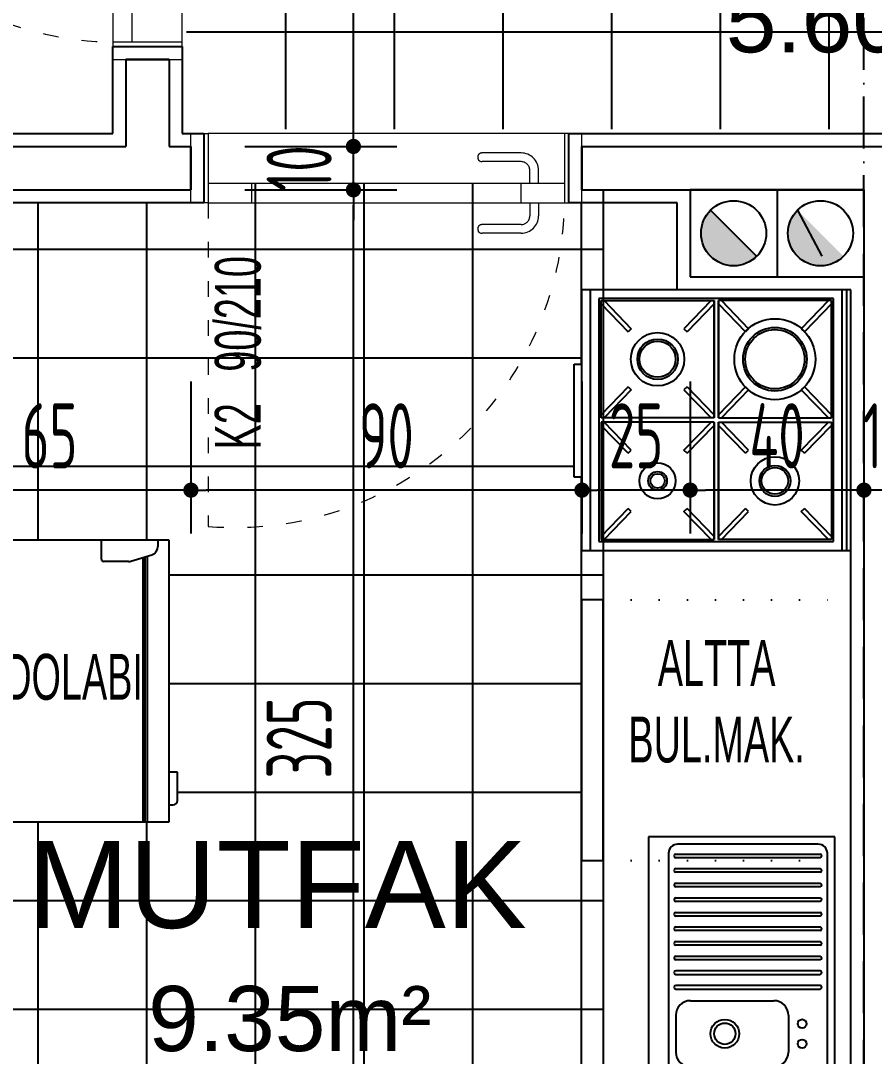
# Model space of a CAD drawing. Extents: x 41749 to 92598, y -24291 to 29432.
# Drawn here: x 63814 to 64010.4, y -22985.8 to -22747.4 of the extents above; entities that cross this region are included whole.
import ezdxf

# ---------------------------------------------------------------- set-up
doc = ezdxf.new("R2010")
doc.units = 0
doc.header["$MEASUREMENT"] = 0
doc.header["$PDMODE"] = 3
for name, pattern in [('ACAD_ISO03W100', [30, 12, -18]), ('ACAD_ISO10W100', [18, 12, -3, 0, -3]), ('DOT', [6.35, 0, -6.35])]:
    doc.linetypes.add(name, pattern=pattern)
doc.layers.get('0').update_dxf_attribs({"linetype": 'CONTINUOUS'})
doc.layers.get('Defpoints').update_dxf_attribs({"linetype": 'CONTINUOUS'})
for name, color, linetype in [('AKS', 10, 'CONTINUOUS'), ('DUVAR', 6, 'CONTINUOUS'), ('İÇ ÖLÇÜ', 95, 'CONTINUOUS'), ('MAHAL', 21, 'CONTINUOUS'), ('MERDIVEN', 3, 'CONTINUOUS'), ('P', 7, 'DOT'), ('SIVA', 7, 'CONTINUOUS'), ('tar', 12, 'CONTINUOUS'), ('TEFRIS', 12, 'CONTINUOUS'), ('tefriş', 12, 'CONTINUOUS'), ('YAZI', 7, 'CONTINUOUS')]:
    doc.layers.add(name, color=color, linetype=linetype)
for name, color, linetype, lineweight in [('KAPI-ACILIM1', 13, 'ACAD_ISO03W100', 20), ('KAPI-ACILIM11', 13, 'ACAD_ISO03W100', 20), ('KAPI-GOR', 153, 'CONTINUOUS', 15), ('KAPI-KASA', 34, 'CONTINUOUS', 20)]:
    doc.layers.add(name, color=color, linetype=linetype, lineweight=lineweight)
doc.styles.add('mahal', font='arial.ttf', dxfattribs={"height": 70})
doc.styles.add('OLCU', font='isocpeur.ttf', dxfattribs={"width": 0.59})
doc.dimstyles.new('OLCU3', dxfattribs={"dimscale": 0.5, "dimtxt": 30, "dimasz": 7, "dimexe": 20, "dimexo": 0, "dimgap": 10, "dimtad": 1, "dimdec": 4, "dimrnd": 0.5, "dimdsep": 46, "dimtxsty": 'OLCU', "dimblk1": 'DOT', "dimblk2": 'DOT', "dimsah": 1, "dimcen": 0.09, "dimclrt": 4, "dimadec": 0, "dimazin": 0, "dimtfac": 1, "dimtdec": 4, "dimtix": 1, "dimtmove": 2, "dimatfit": 3, "dimfxl": 0, "dimtolj": 1, "dimtzin": 0, "dimarcsym": 0})

# ---------------------------------------------------------------- blocks, each defined once
blk = doc.blocks.new('b2')
at = {"layer": 'tefriş', "linetype": 'Continuous'}
for p, q in [((135575.64, 93326.25), (135575.64, 93386.25)), ((135575.64, 93386.25), (135640.64, 93386.25)), ((135640.64, 93386.25), (135640.64, 93326.25)), ((135636.14, 93341.75), (135640.64, 93341.75)), ((135640.64, 93341.75), (135640.64, 93328.75)), ((135635.64, 93335.55), (135635.64, 93341.25)), ((135635.73, 93334.96), (135637.21, 93330.16)), ((135636.56, 93332.25), (135575.64, 93332.25)), ((135636.72, 93331.75), (135575.64, 93331.75)), ((135636.87, 93331.25), (135575.64, 93331.25)), ((135640.64, 93328.75), (135639.12, 93328.75)), ((135640.64, 93326.25), (135575.64, 93326.25)), ((135579.64, 93326.25), (135579.64, 93325.25)), ((135587.14, 93324.25), (135587.14, 93326.25)), ((135580.64, 93324.25), (135587.14, 93324.25))]:
    blk.add_line(p, q, dxfattribs=at)
for centre, radius, start, end in [((135636.14, 93341.25), 0.5, 90, 180), ((135637.64, 93335.55), 2, 180, 197.1027), ((135639.12, 93330.75), 2, 197.1027, 270), ((135580.64, 93325.25), 1, 180, 270), ((135586.14, 93325.25), 1, 270, 270)]:
    blk.add_arc(centre, radius, start, end, dxfattribs=at)
blk = doc.blocks.new('7')
at = {"layer": 'tefriş'}
for p, q in [((-1840.16, 486.38), (-1900.16, 486.38)), ((-1900.16, 486.38), (-1900.16, 426.38)), ((-1840.16, 484.38), (-1900.16, 484.38)), ((-1900.16, 484.38), (-1900.16, 424.38)), ((-1840.16, 426.38), (-1840.16, 486.38)), ((-1840.16, 424.38), (-1840.16, 484.38)), ((-1842.16, 482.38), (-1898.16, 482.38)), ((-1898.16, 482.38), (-1898.16, 428.38)), ((-1870.66, 481.88), (-1897.66, 481.88)), ((-1897.66, 481.88), (-1897.66, 455.88)), ((-1870.66, 455.88), (-1870.66, 481.88)), ((-1869.66, 455.88), (-1869.66, 481.88)), ((-1869.66, 481.88), (-1842.66, 481.88)), ((-1842.66, 481.88), (-1842.66, 455.88)), ((-1842.16, 428.38), (-1842.16, 482.38)), ((-1891.19, 474.95), (-1890.5, 475.67)), ((-1877.83, 475.67), (-1877.14, 474.95)), ((-1891.19, 462.81), (-1890.5, 462.09)), ((-1877.83, 462.09), (-1877.14, 462.81)), ((-1897.66, 455.88), (-1870.66, 455.88)), ((-1870.66, 455.88), (-1897.66, 455.88)), ((-1842.66, 455.88), (-1869.66, 455.88)), ((-1869.66, 455.88), (-1842.66, 455.88)), ((-1897.66, 454.88), (-1870.66, 454.88)), ((-1870.66, 454.88), (-1897.66, 454.88)), ((-1897.66, 428.88), (-1897.66, 454.88)), ((-1870.66, 454.88), (-1870.66, 428.88)), ((-1869.66, 454.88), (-1869.66, 428.88)), ((-1842.66, 454.88), (-1869.66, 454.88)), ((-1869.66, 454.88), (-1842.66, 454.88)), ((-1842.66, 428.88), (-1842.66, 454.88)), ((-1898.16, 428.38), (-1842.16, 428.38)), ((-1898.16, 428.38), (-1898.16, 428.38)), ((-1870.66, 428.88), (-1897.66, 428.88)), ((-1869.66, 428.88), (-1842.66, 428.88)), ((-1900.16, 426.38), (-1840.16, 426.38)), ((-1900.16, 424.38), (-1840.16, 424.38)), ((-1883.03, 424.38), (-1857.02, 424.38))]:
    blk.add_line(p, q, dxfattribs=at)
at = {"layer": 'tefriş', "color": 8}
for p, q in [((-1840.16, 485.41), (-1900.16, 485.41)), ((-1896.94, 481.88), (-1890.5, 475.67)), ((-1877.83, 475.67), (-1871.38, 481.88)), ((-1862.5, 475.67), (-1868.94, 481.88)), ((-1843.38, 481.88), (-1849.83, 475.67)), ((-1897.66, 481.19), (-1891.19, 474.95)), ((-1877.14, 474.95), (-1870.66, 481.19)), ((-1863.19, 474.95), (-1869.66, 481.19)), ((-1842.66, 481.19), (-1849.14, 474.95)), ((-1862.5, 475.67), (-1863.19, 474.95)), ((-1849.14, 474.95), (-1849.83, 475.67)), ((-1897.66, 456.57), (-1891.19, 462.81)), ((-1877.14, 462.81), (-1870.66, 456.57)), ((-1863.19, 462.81), (-1869.66, 456.57)), ((-1862.5, 462.09), (-1863.19, 462.81)), ((-1849.14, 462.81), (-1849.83, 462.09)), ((-1842.66, 456.57), (-1849.14, 462.81)), ((-1896.94, 455.88), (-1890.5, 462.09)), ((-1877.83, 462.09), (-1871.38, 455.88)), ((-1862.5, 462.09), (-1868.94, 455.88)), ((-1843.38, 455.88), (-1849.83, 462.09)), ((-1897.66, 454.19), (-1891.19, 447.95)), ((-1896.94, 454.88), (-1890.5, 448.67)), ((-1877.83, 448.67), (-1871.38, 454.88)), ((-1877.14, 447.95), (-1870.66, 454.19)), ((-1863.19, 447.95), (-1869.66, 454.19)), ((-1862.5, 448.67), (-1868.94, 454.88)), ((-1843.38, 454.88), (-1849.83, 448.67)), ((-1842.66, 454.19), (-1849.14, 447.95)), ((-1891.19, 447.95), (-1890.5, 448.67)), ((-1877.83, 448.67), (-1877.14, 447.95)), ((-1862.5, 448.67), (-1863.19, 447.95)), ((-1849.14, 447.95), (-1849.83, 448.67)), ((-1897.66, 429.57), (-1891.19, 435.81)), ((-1896.94, 428.88), (-1890.5, 435.09)), ((-1891.19, 435.81), (-1890.5, 435.09)), ((-1877.83, 435.09), (-1877.14, 435.81)), ((-1877.83, 435.09), (-1871.38, 428.88)), ((-1877.14, 435.81), (-1870.66, 429.57)), ((-1863.19, 435.81), (-1869.66, 429.57)), ((-1862.5, 435.09), (-1868.94, 428.88)), ((-1862.5, 435.09), (-1863.19, 435.81)), ((-1849.14, 435.81), (-1849.83, 435.09)), ((-1843.38, 428.88), (-1849.83, 435.09)), ((-1842.66, 429.57), (-1849.14, 435.81)), ((-1883.03, 422.71), (-1883.03, 424.38)), ((-1857.02, 422.71), (-1883.03, 422.71)), ((-1857.02, 424.38), (-1857.02, 422.71))]:
    blk.add_line(p, q, dxfattribs=at)
at = {"layer": 'tefriş'}
for centre, radius in [((-1884.16, 468.88), 9.33), ((-1856.16, 468.88), 5.57), ((-1884.16, 441.88), 6.15), ((-1856.16, 441.88), 4.15)]:
    blk.add_circle(centre, radius, dxfattribs=at)
at = {"layer": 'tefriş', "color": 8}
for centre, radius in [((-1884.16, 468.88), 7.33), ((-1884.16, 468.88), 6.83), ((-1856.16, 468.88), 3.57), ((-1856.16, 468.88), 3.07), ((-1884.16, 441.88), 4.65), ((-1884.16, 441.88), 4.15), ((-1856.16, 441.88), 2.15), ((-1856.16, 441.88), 1.65)]:
    blk.add_circle(centre, radius, dxfattribs=at)
blk = doc.blocks.new('64')
at = {"layer": 'tefriş'}
for p, q in [((-91.96, 1785.92), (-91.96, 1675.92)), ((-40.96, 1785.92), (-91.96, 1785.92)), ((-40.96, 1675.92), (-40.96, 1785.92)), ((-50.43, 1783.92), (-85.96, 1783.92)), ((-89.96, 1779.92), (-89.96, 1680.42)), ((-46.43, 1680.42), (-46.43, 1779.92)), ((-87.46, 1677.92), (-48.93, 1677.92)), ((-91.96, 1675.92), (-40.96, 1675.92))]:
    blk.add_line(p, q, dxfattribs=at)
at = {"layer": 'tefriş', "color": 8}
for p, q in [((-52.43, 1738.92), (-75.3, 1738.92)), ((-79.3, 1724.82), (-79.3, 1734.92)), ((-48.43, 1724.82), (-48.43, 1734.92)), ((-52.43, 1720.82), (-75.3, 1720.82)), ((-48.45, 1717.62), (-87.94, 1717.62)), ((-87.94, 1716.62), (-48.45, 1716.62)), ((-48.45, 1713.62), (-87.94, 1713.62)), ((-87.94, 1712.62), (-48.45, 1712.62)), ((-87.94, 1709.62), (-48.45, 1709.62)), ((-48.45, 1708.62), (-87.94, 1708.62)), ((-87.94, 1705.62), (-48.45, 1705.62)), ((-48.45, 1704.62), (-87.94, 1704.62)), ((-87.94, 1701.62), (-48.45, 1701.62)), ((-48.45, 1700.62), (-87.94, 1700.62)), ((-87.94, 1697.62), (-48.45, 1697.62)), ((-48.45, 1696.62), (-87.94, 1696.62)), ((-87.94, 1693.62), (-48.45, 1693.62)), ((-48.45, 1692.62), (-87.94, 1692.62)), ((-87.94, 1689.62), (-48.45, 1689.62)), ((-48.45, 1688.62), (-87.94, 1688.62)), ((-87.94, 1685.62), (-48.45, 1685.62)), ((-48.45, 1684.62), (-87.94, 1684.62)), ((-87.94, 1681.62), (-48.45, 1681.62)), ((-48.45, 1680.62), (-87.94, 1680.62))]:
    blk.add_line(p, q, dxfattribs=at)
blk.add_lwpolyline([(-88.19, 1747.42), (-88.19, 1777.42, -0.414214), (-83.19, 1782.42), (-53.19, 1782.42, -0.414214), (-48.19, 1777.42), (-48.19, 1747.42, -0.414214), (-53.19, 1742.42), (-83.19, 1742.42, -0.414214)], format="xyb", close=True, dxfattribs=at)
for centre, radius in [((-79.51, 1762.42), 3.92), ((-79.51, 1762.42), 2.92), ((-83.03, 1732.62), 1.2), ((-61.86, 1729.87), 3.92), ((-61.86, 1729.87), 2.92), ((-83.03, 1727.13), 1.2)]:
    blk.add_circle(centre, radius, dxfattribs=at)
at = {"layer": 'tefriş'}
for centre, radius, start, end in [((-85.96, 1779.92), 4, 90, 180), ((-50.43, 1779.92), 4, 0, 90), ((-87.46, 1680.42), 2.5, 180, 270), ((-48.93, 1680.42), 2.5, 270, 360)]:
    blk.add_arc(centre, radius, start, end, dxfattribs=at)
at = {"layer": 'tefriş', "color": 8}
for centre, radius, start, end in [((-75.3, 1734.92), 4, 90, 180), ((-52.43, 1734.92), 4, 0, 90), ((-75.3, 1724.82), 4, 180, 270), ((-52.43, 1724.82), 4, 270, 0), ((-87.94, 1717.12), 0.5, 90, 270), ((-48.45, 1717.12), 0.5, 270, 90), ((-87.94, 1713.12), 0.5, 90, 270), ((-48.45, 1713.12), 0.5, 270, 90), ((-87.94, 1709.12), 0.5, 90, 270), ((-48.45, 1709.12), 0.5, 270, 90), ((-87.94, 1705.12), 0.5, 90, 270), ((-48.45, 1705.12), 0.5, 270, 90), ((-87.94, 1701.12), 0.5, 90, 270), ((-48.45, 1701.12), 0.5, 270, 90), ((-87.94, 1697.12), 0.5, 90, 270), ((-48.45, 1697.12), 0.5, 270, 90), ((-87.94, 1693.12), 0.5, 90, 270), ((-48.45, 1693.12), 0.5, 270, 90), ((-87.94, 1689.12), 0.5, 90, 270), ((-48.45, 1689.12), 0.5, 270, 90), ((-87.94, 1685.12), 0.5, 90, 270), ((-48.45, 1685.12), 0.5, 270, 90), ((-87.94, 1681.12), 0.5, 90, 270), ((-48.45, 1681.12), 0.5, 270, 90)]:
    blk.add_arc(centre, radius, start, end, dxfattribs=at)
blk = doc.blocks.new('DOT')
at = {"color": 0, "linetype": 'ByBlock'}
blk.add_line((-0.5, 0), (-1, 0), dxfattribs=at)
at = {"color": 0, "linetype": 'ByBlock', "const_width": 0.5}
blk.add_lwpolyline([(-0.25, 0, 1), (0.25, 0, 1)], format="xyb", close=True, dxfattribs=at)
blk = doc.blocks.new('*D1456')
at = {"layer": 'Defpoints', "color": 0, "transparency": 16777216}
for p in [(64008.06, -22789), (64018.06, -22789), (64008.06, -22855.48)]:
    blk.add_point(p, dxfattribs=at)
at = {"layer": 'İÇ ÖLÇÜ', "color": 0, "lineweight": -2, "transparency": 16777216}
for p, q in [((64008.06, -22830.48), (64008.06, -22865.48)), ((64018.06, -22830.48), (64018.06, -22865.48)), ((64004.56, -22855.48), (64001.06, -22855.48)), ((64018.06, -22855.48), (64008.06, -22855.48)), ((64021.56, -22855.48), (64025.06, -22855.48))]:
    blk.add_line(p, q, dxfattribs=at)
at = {"layer": 'İÇ ÖLÇÜ', "color": 0, "lineweight": -2, "transparency": 16777216, "xscale": 3.5, "yscale": 3.5, "zscale": 3.5}
blk.add_blockref('DOT', (64008.06, -22855.48), dxfattribs=at)
at = {"layer": 'İÇ ÖLÇÜ', "color": 0, "lineweight": -2, "transparency": 16777216, "xscale": 3.5, "yscale": 3.5, "zscale": 3.5, "rotation": 180}
blk.add_blockref('DOT', (64018.06, -22855.48), dxfattribs=at)
at = {"layer": 'İÇ ÖLÇÜ', "color": 4, "transparency": 16777216, "insert": (64013.06, -22842.98), "char_height": 15, "attachment_point": 5, "style": 'OLCU'}
blk.add_mtext('\\A1;10', dxfattribs=at)
blk = doc.blocks.new('*D1457')
at = {"layer": 'Defpoints', "color": 0, "transparency": 16777216}
for p in [(63968.06, -22786.34), (64008.06, -22789), (63968.06, -22855.48)]:
    blk.add_point(p, dxfattribs=at)
at = {"layer": 'İÇ ÖLÇÜ', "color": 0, "lineweight": -2, "transparency": 16777216}
for p, q in [((63968.06, -22830.48), (63968.06, -22865.48)), ((64008.06, -22830.48), (64008.06, -22865.48)), ((64004.56, -22855.48), (63971.56, -22855.48))]:
    blk.add_line(p, q, dxfattribs=at)
at = {"layer": 'İÇ ÖLÇÜ', "color": 0, "lineweight": -2, "transparency": 16777216, "xscale": 3.5, "yscale": 3.5, "zscale": 3.5, "rotation": 180}
blk.add_blockref('DOT', (63968.06, -22855.48), dxfattribs=at)
at = {"layer": 'İÇ ÖLÇÜ', "color": 0, "lineweight": -2, "transparency": 16777216, "xscale": 3.5, "yscale": 3.5, "zscale": 3.5}
blk.add_blockref('DOT', (64008.06, -22855.48), dxfattribs=at)
at = {"layer": 'İÇ ÖLÇÜ', "color": 4, "transparency": 16777216, "insert": (63988.06, -22842.98), "char_height": 15, "attachment_point": 5, "style": 'OLCU'}
blk.add_mtext('\\A1;40', dxfattribs=at)
blk = doc.blocks.new('*D1458')
at = {"layer": 'Defpoints', "color": 0, "transparency": 16777216}
for p in [(63943.15, -22781.34), (63968.06, -22786.34), (63943.15, -22855.48)]:
    blk.add_point(p, dxfattribs=at)
at = {"layer": 'İÇ ÖLÇÜ', "color": 0, "lineweight": -2, "transparency": 16777216}
for p, q in [((63943.15, -22830.48), (63943.15, -22865.48)), ((63968.06, -22830.48), (63968.06, -22865.48)), ((63964.56, -22855.48), (63946.65, -22855.48))]:
    blk.add_line(p, q, dxfattribs=at)
at = {"layer": 'İÇ ÖLÇÜ', "color": 0, "lineweight": -2, "transparency": 16777216, "xscale": 3.5, "yscale": 3.5, "zscale": 3.5, "rotation": 180}
blk.add_blockref('DOT', (63943.15, -22855.48), dxfattribs=at)
at = {"layer": 'İÇ ÖLÇÜ', "color": 0, "lineweight": -2, "transparency": 16777216, "xscale": 3.5, "yscale": 3.5, "zscale": 3.5}
blk.add_blockref('DOT', (63968.06, -22855.48), dxfattribs=at)
at = {"layer": 'İÇ ÖLÇÜ', "color": 4, "transparency": 16777216, "insert": (63955.61, -22842.98), "char_height": 15, "attachment_point": 5, "style": 'OLCU'}
blk.add_mtext('\\A1;25', dxfattribs=at)
blk = doc.blocks.new('*D1747')
at = {"layer": 'Defpoints', "color": 0, "transparency": 16777216}
for p in [(63853.15, -22776.34), (63943.15, -22781.34), (63853.15, -22855.48)]:
    blk.add_point(p, dxfattribs=at)
at = {"layer": 'İÇ ÖLÇÜ', "color": 0, "lineweight": -2, "transparency": 16777216}
for p, q in [((63853.15, -22830.48), (63853.15, -22865.48)), ((63943.15, -22830.48), (63943.15, -22865.48)), ((63939.65, -22855.48), (63856.65, -22855.48))]:
    blk.add_line(p, q, dxfattribs=at)
at = {"layer": 'İÇ ÖLÇÜ', "color": 0, "lineweight": -2, "transparency": 16777216, "xscale": 3.5, "yscale": 3.5, "zscale": 3.5, "rotation": 180}
blk.add_blockref('DOT', (63853.15, -22855.48), dxfattribs=at)
at = {"layer": 'İÇ ÖLÇÜ', "color": 0, "lineweight": -2, "transparency": 16777216, "xscale": 3.5, "yscale": 3.5, "zscale": 3.5}
blk.add_blockref('DOT', (63943.15, -22855.48), dxfattribs=at)
at = {"layer": 'İÇ ÖLÇÜ', "color": 4, "transparency": 16777216, "insert": (63898.15, -22842.98), "char_height": 15, "attachment_point": 5, "style": 'OLCU'}
blk.add_mtext('\\A1;90', dxfattribs=at)
blk = doc.blocks.new('*D1459')
at = {"layer": 'Defpoints', "color": 0, "transparency": 16777216}
for p in [(63853.15, -22776.34), (63788.06, -22786.34), (63788.06, -22855.48)]:
    blk.add_point(p, dxfattribs=at)
at = {"layer": 'İÇ ÖLÇÜ', "color": 0, "lineweight": -2, "transparency": 16777216}
for p, q in [((63788.06, -22830.48), (63788.06, -22865.48)), ((63853.15, -22830.48), (63853.15, -22865.48)), ((63849.65, -22855.48), (63791.56, -22855.48))]:
    blk.add_line(p, q, dxfattribs=at)
at = {"layer": 'İÇ ÖLÇÜ', "color": 0, "lineweight": -2, "transparency": 16777216, "xscale": 3.5, "yscale": 3.5, "zscale": 3.5, "rotation": 180}
blk.add_blockref('DOT', (63788.06, -22855.48), dxfattribs=at)
at = {"layer": 'İÇ ÖLÇÜ', "color": 0, "lineweight": -2, "transparency": 16777216, "xscale": 3.5, "yscale": 3.5, "zscale": 3.5}
blk.add_blockref('DOT', (63853.15, -22855.48), dxfattribs=at)
at = {"layer": 'İÇ ÖLÇÜ', "color": 4, "transparency": 16777216, "insert": (63820.61, -22842.98), "char_height": 15, "attachment_point": 5, "style": 'OLCU'}
blk.add_mtext('\\A1;65', dxfattribs=at)
blk = doc.blocks.new('*D1519')
at = {"layer": 'Defpoints', "color": 0, "transparency": 16777216}
for p in [(63849.62, -22786.34), (63890.55, -22786.34), (63780.07, -23111.34)]:
    blk.add_point(p, dxfattribs=at)
at = {"layer": 'İÇ ÖLÇÜ', "color": 0, "lineweight": -2, "transparency": 16777216}
for p, q in [((63865.55, -22786.34), (63900.55, -22786.34)), ((63890.55, -23107.84), (63890.55, -22789.84)), ((63865.55, -23111.34), (63900.55, -23111.34))]:
    blk.add_line(p, q, dxfattribs=at)
at = {"layer": 'İÇ ÖLÇÜ', "color": 0, "lineweight": -2, "transparency": 16777216, "xscale": 3.5, "yscale": 3.5, "zscale": 3.5}
for p, rotation in [((63890.55, -22786.34), 90), ((63890.55, -23111.34), 270)]:
    blk.add_blockref('DOT', p, dxfattribs=dict(at, rotation=rotation))
at = {"layer": 'İÇ ÖLÇÜ', "color": 4, "transparency": 16777216, "insert": (63878.05, -22912.53), "char_height": 15, "attachment_point": 5, "rotation": 90, "style": 'OLCU'}
blk.add_mtext('\\A1;325', dxfattribs=at)
blk = doc.blocks.new('*D1755')
at = {"layer": 'Defpoints', "color": 0, "transparency": 16777216}
for p in [(63849.62, -22776.34), (63890.55, -22776.34), (63849.62, -22786.34)]:
    blk.add_point(p, dxfattribs=at)
at = {"layer": 'İÇ ÖLÇÜ', "color": 0, "lineweight": -2, "transparency": 16777216}
for p, q in [((63890.55, -22772.84), (63890.55, -22769.34)), ((63865.55, -22776.34), (63900.55, -22776.34)), ((63890.55, -22786.34), (63890.55, -22776.34)), ((63865.55, -22786.34), (63900.55, -22786.34)), ((63890.55, -22789.84), (63890.55, -22793.34))]:
    blk.add_line(p, q, dxfattribs=at)
at = {"layer": 'İÇ ÖLÇÜ', "color": 0, "lineweight": -2, "transparency": 16777216, "xscale": 3.5, "yscale": 3.5, "zscale": 3.5}
for p, rotation in [((63890.55, -22776.34), 270), ((63890.55, -22786.34), 90)]:
    blk.add_blockref('DOT', p, dxfattribs=dict(at, rotation=rotation))
at = {"layer": 'İÇ ÖLÇÜ', "color": 4, "transparency": 16777216, "insert": (63878.05, -22781.34), "char_height": 15, "attachment_point": 5, "rotation": 90, "style": 'OLCU'}
blk.add_mtext('\\A1;10', dxfattribs=at)
blk = doc.blocks.new('*D1520')
at = {"layer": 'Defpoints', "color": 0, "transparency": 16777216}
for p in [(63863.11, -22641.34), (63890.55, -22641.34), (63849.62, -22776.34)]:
    blk.add_point(p, dxfattribs=at)
at = {"layer": 'İÇ ÖLÇÜ', "color": 0, "lineweight": -2, "transparency": 16777216}
for p, q in [((63865.55, -22641.34), (63900.55, -22641.34)), ((63890.55, -22772.84), (63890.55, -22644.84)), ((63865.55, -22776.34), (63900.55, -22776.34))]:
    blk.add_line(p, q, dxfattribs=at)
at = {"layer": 'İÇ ÖLÇÜ', "color": 0, "lineweight": -2, "transparency": 16777216, "xscale": 3.5, "yscale": 3.5, "zscale": 3.5}
for p, rotation in [((63890.55, -22641.34), 90), ((63890.55, -22776.34), 270)]:
    blk.add_blockref('DOT', p, dxfattribs=dict(at, rotation=rotation))
at = {"layer": 'İÇ ÖLÇÜ', "color": 4, "transparency": 16777216, "insert": (63878.05, -22708.84), "char_height": 15, "attachment_point": 5, "rotation": 90, "style": 'OLCU'}
blk.add_mtext('\\A1;135', dxfattribs=at)

msp = doc.modelspace()

# ---------------------------------------------------------------- hatches: boundary and pattern name
at = {"layer": 'MERDIVEN'}
for points in [[(63972.75942, -22791.03648, 0.198912367), (63970.56272, -22796.33978, 0.668178638), (63983.36602, -22801.64308)], [(63972.75942, -22791.03648, 0.198912367), (63970.56272, -22796.33978, 0.668178638), (63983.36602, -22801.64308)], [(63992.75942, -22791.03648, 0.198912367), (63990.56272, -22796.33978, 0.668178638), (64003.36602, -22801.64308)], [(63992.75942, -22791.03648, 0.198912367), (63990.56272, -22796.33978, 0.668178638), (64003.36602, -22801.64308)]]:
    msp.add_hatch(color=256, dxfattribs=at).paths.add_polyline_path(points)
at = {"layer": 'tar'}
h = msp.add_hatch(dxfattribs=at)
h.set_pattern_fill('ANSI37', color=256, scale=200, angle=45, style=0)
h.paths.add_polyline_path([(64008.06272, -22505.33977), (63972.06272, -22505.33977), (63972.06272, -22641.33978), (64008.06272, -22641.33978)])
h.paths.add_polyline_path([(64030.56268, -22515.33978), (64086.98476, -22515.33978), (64086.98476, -22505.33977), (64008.06272, -22505.33977), (64008.06272, -22641.33978), (64086.98476, -22641.33978), (64086.98476, -22602.77768, -0.346324312)])
h.paths.add_polyline_path([(64086.98476, -22515.33978), (64030.56268, -22515.33978, 0.346324312), (64086.98476, -22602.77768)], flags=16)
h.paths.add_polyline_path([(64114.06317, -22515.33978), (64086.98476, -22515.33978), (64086.98476, -22602.77768, 0.082152712), (64114.06285, -22607.34265), (64114.06287, -22601.33978), (64112.06268, -22601.33978, -0.414213562), (64108.06268, -22597.33978), (64108.06268, -22588.33978, -1), (64110.06268, -22588.33978), (64110.06268, -22597.33978, 0.414213562), (64112.06268, -22599.33978), (64114.06288, -22599.33978)])
h.paths.add_polyline_path([(64114.06272, -22644.3276), (64114.06273, -22641.33978), (64086.98476, -22641.33978), (64086.98476, -22772.33978), (64115.06272, -22772.33978), (64115.06272, -22757.33978), (64112.06459, -22757.33978), (64112.06459, -22726.3276)])
h.paths.add_polyline_path([(64086.98476, -22641.33978), (64008.06272, -22641.33978), (64008.06272, -22772.33977), (64086.98476, -22772.33978)])
h.paths.add_polyline_path([(64008.06272, -22641.33978), (63972.06272, -22641.33978), (63972.06272, -22645.33978), (63852.1489, -22645.33978), (63852.14889, -22772.33976), (64008.06272, -22772.33977)])
h.paths.add_polyline_path([(64056.70417, -22635.39978), (64056.70417, -22617.27978), (64079.20417, -22617.27978), (64079.20417, -22635.39978)], flags=24)
h.paths.add_polyline_path([(64056.70417, -22514.51478), (64056.70417, -22498.16478), (64079.20417, -22498.16478), (64079.20417, -22514.51478)], flags=9)
h.paths.add_polyline_path([(64031.79022, -22539.32696), (64054.33522, -22539.32696), (64054.33522, -22561.82696), (64031.79022, -22561.82696)], flags=8)
h.paths.add_polyline_path([(64030.06314, -22650.99728), (64030.06314, -22626.68228), (64052.56314, -22626.68228), (64052.56314, -22650.99728)], flags=9)
h.paths.add_polyline_path([(64056.70417, -22572.61228), (64056.70417, -22550.06728), (64079.20417, -22550.06728), (64079.20417, -22572.61228)], flags=8)
h.paths.add_polyline_path([(64050.84991, -22513.98734), (64104.43888, -22513.98734), (64104.43888, -22530.1875), (64050.84991, -22530.1875)], flags=9)
h.paths.add_polyline_path([(64056.70417, -22720.11228), (64056.70417, -22697.56728), (64079.20417, -22697.56728), (64079.20417, -22720.11228)], flags=24)
h.paths.add_polyline_path([(64002.31522, -22677.16869), (64026.63022, -22677.16869), (64026.63022, -22699.66869), (64002.31522, -22699.66869)], flags=9)
h.paths.add_polyline_path([(63966.04657, -22701.10741), (64045.86921, -22701.10741), (64045.86921, -22760.11264), (63966.04657, -22760.11264)], flags=9)
h.paths.add_polyline_path([(63866.79527, -22720.11228), (63866.79527, -22697.56728), (63889.29527, -22697.56728), (63889.29527, -22720.11228)], flags=24)
h = msp.add_hatch(dxfattribs=at)
h.set_pattern_fill('ANSI37', color=256, scale=200, angle=45, style=0)
h.set_pattern_definition([(90, (7818, 0), (-25, 5e-15), []), (180, (7818, 0), (-5e-15, -25), [])])
h.paths.add_polyline_path([(63849.77437, -23152.89339, 0.158316629), (63830.82187, -23186.33978), (63872.92605, -23186.33978)], flags=17)
h.paths.add_polyline_path([(63939.14889, -22789.33978), (63939.14889, -22784.83978), (63857.1489, -22784.83978), (63857.1489, -22789.33978), (63857.1489, -22863.83978, 0.433566465)])
edge = h.paths.add_edge_path()
edge.add_line((63857.1489, -22789.33978), (63853.1489, -22789.33978))
edge.add_line((63853.1489, -22789.33975), (63791.06272, -22789.33975))
edge.add_line((63791.06272, -22789.33975), (63791.06284, -22866.90914))
edge.add_line((63791.06284, -22866.90914), (63848.06272, -22866.90914))
edge.add_line((63848.06272, -22866.90914), (63848.06272, -22920.40914))
edge.add_line((63848.06272, -22920.40914), (63850.06272, -22920.40914))
edge.add_line((63850.06272, -22920.40914), (63850.06272, -22926.90914))
edge.add_arc((63849.06272, -22926.90914), 1, -90, 0, ccw=False)
edge.add_line((63849.06272, -22927.90914), (63848.06272, -22927.90914))
edge.add_line((63848.06272, -22927.90914), (63848.06272, -22931.90914))
edge.add_line((63848.06272, -22931.90914), (63791.06293, -22931.90914))
edge.add_line((63791.06293, -22931.90914), (63791.0632, -23114.33978))
edge.add_line((63791.06272, -23114.33978), (63791.06272, -23115.33978))
edge.add_line((63791.06272, -23115.33978), (63791.06272, -23187.33978))
edge.add_line((63791.06272, -23187.33978), (63791.06272, -23188.33978))
edge.add_line((63791.06272, -23188.33978), (63823.06272, -23188.33978))
edge.add_line((63823.06272, -23188.33978), (63823.06272, -23186.33978))
edge.add_line((63823.06272, -23186.33978), (63830.82187, -23186.33978))
edge.add_arc((63891.79, -23198.79463), 62.2273, 132.4693804, 168.4542193, ccw=False)
edge.add_line((63849.77437, -23152.89339), (63872.92605, -23186.33978))
edge.add_line((63872.92605, -23186.33978), (63943.06272, -23186.33978))
edge.add_line((63943.06272, -23186.33978), (63943.06272, -23188.33978))
edge.add_line((63943.06272, -23188.33978), (63948.06272, -23188.33978))
edge.add_line((63948.06272, -23188.33978), (63948.06272, -23102.09974))
edge.add_line((63948.06272, -23102.09974), (63943.06272, -23102.09974))
edge.add_line((63943.06272, -23102.09974), (63943.06272, -23042.09974))
edge.add_line((63943.06272, -23042.09974), (63948.06272, -23042.09974))
edge.add_line((63948.06272, -23042.09974), (63948.06272, -22940.77283))
edge.add_line((63948.06272, -22940.77283), (63943.06272, -22940.77283))
edge.add_line((63943.06272, -22940.77283), (63943.06272, -22880.77283))
edge.add_line((63943.06272, -22880.77283), (63948.06272, -22880.77283))
edge.add_line((63948.06272, -22880.77283), (63948.06272, -22869.33978))
edge.add_line((63948.06272, -22869.33978), (63943.06272, -22869.33978))
edge.add_line((63943.06272, -22869.33978), (63943.06272, -22852.48188))
edge.add_line((63943.06272, -22852.48188), (63941.38913, -22852.48188))
edge.add_line((63941.38913, -22852.48188), (63941.38913, -22826.4776))
edge.add_line((63941.38913, -22826.4776), (63943.06272, -22826.4776))
edge.add_line((63943.06272, -22826.4776), (63943.06272, -22809.33978))
edge.add_line((63943.06272, -22809.33978), (63948.06272, -22809.33978))
edge.add_line((63948.06272, -22809.33978), (63948.06272, -22789.33978))
edge.add_line((63948.06272, -22789.33978), (63940.15332, -22789.33978))
edge.add_line((63940.15332, -22789.33978), (63939.14889, -22789.33978))
edge.add_arc((63863.26641, -22788.19564), 75.89111, 265.3764199, 359.1361704, ccw=False)
edge.add_line((63857.1489, -22863.83978), (63857.1489, -22789.33978))
h.paths.add_polyline_path([(63889.0906, -22831.73103), (63907.2106, -22831.73103), (63907.2106, -22854.23103), (63889.0906, -22854.23103)], flags=24)
h.paths.add_polyline_path([(63866.79527, -22789.51478), (63866.79527, -22773.16478), (63889.29527, -22773.16478), (63889.29527, -22789.51478)], flags=9)
h.paths.add_polyline_path([(63855.911, -22848.21829), (63855.911, -22799.46999), (63872.11116, -22799.46999), (63872.11116, -22848.21829)], flags=24)

# ---------------------------------------------------------------- linework, layer by layer
at = {"layer": 'AKS', "linetype": 'ACAD_ISO10W100'}
msp.add_line((64008.06272, -23591.33978), (64008.06272, -21978.06351), dxfattribs=at)
at = {"layer": 'DUVAR'}
for p, q in [((63838.14886, -22756.33978), (63848.14886, -22756.33978)), ((63838.14886, -22756.33978), (63848.14886, -22756.33978)), ((63838.14886, -22756.33978), (63848.14886, -22756.33978)), ((63848.14886, -22756.33978), (63838.14886, -22756.33978)), ((63848.14886, -22756.33978), (63838.14886, -22756.33978)), ((63838.14886, -22756.33978), (63848.14886, -22756.33978)), ((63838.14886, -22756.33978), (63848.14886, -22756.33978)), ((63848.14886, -22756.33978), (63838.14886, -22756.33978)), ((63838.14886, -22756.33978), (63848.14886, -22756.33978)), ((63848.14886, -22756.34318), (63838.14886, -22756.34318)), ((63838.14889, -22756.33978), (63838.14889, -22776.33978)), ((63848.14889, -22756.33978), (63838.14889, -22756.33978)), ((63848.14889, -22756.33978), (63848.14889, -22776.33978)), ((63778.06272, -22776.33978), (63838.14889, -22776.33978)), ((63848.14889, -22776.33978), (63853.14889, -22776.33978)), ((63853.14889, -22776.33978), (63853.14889, -22786.33978)), ((63853.1489, -22786.33978), (63853.14889, -22776.33978)), ((63853.14889, -22776.33978), (63853.1489, -22786.33978)), ((63853.1489, -22786.33978), (63853.14889, -22776.33978)), ((63853.1489, -22786.33978), (63853.14889, -22776.33978)), ((63853.14889, -22776.33978), (63853.1489, -22786.33978)), ((63853.14889, -22776.33978), (63853.1489, -22786.33978)), ((63853.1489, -22776.33975), (63853.1489, -22786.33975)), ((63853.1489, -22786.33978), (63853.1489, -22776.33978)), ((63853.1489, -22786.33978), (63853.1489, -22776.33978)), ((63853.1489, -22776.33978), (63853.1489, -22786.33978)), ((63853.1489, -22786.33978), (63853.1489, -22776.33978)), ((63853.1489, -22786.33978), (63853.1489, -22776.33978)), ((63943.1489, -22786.33978), (63943.14889, -22776.33978)), ((63943.1489, -22786.33978), (63943.14889, -22776.33978)), ((63943.14889, -22776.33978), (63943.1489, -22786.33978)), ((63943.14889, -22786.33978), (63943.14889, -22776.33978)), ((63943.1489, -22776.33975), (63943.1489, -22786.33975)), ((63943.1489, -22776.33978), (64028.06272, -22776.33978)), ((63943.1489, -22786.33978), (63943.1489, -22776.33978)), ((63943.1489, -22786.33978), (63943.1489, -22776.33978)), ((63943.1489, -22776.33978), (63943.1489, -22786.33978)), ((63943.1489, -22776.33978), (63943.1489, -22786.33978)), ((63943.1489, -22786.33978), (63943.1489, -22776.33978)), ((63943.1523, -22776.33978), (63943.1523, -22786.33978)), ((63788.06272, -22786.33978), (63853.14889, -22786.33978)), ((63943.14889, -22786.33978), (64008.06272, -22786.33978)), ((64008.06272, -22786.33978), (63968.06272, -22786.33978)), ((63968.06272, -22786.33978), (63968.06272, -22806.33978)), ((63988.06272, -22786.33978), (63988.06272, -22806.33978)), ((64008.06272, -22786.33978), (64008.06272, -23156.33973)), ((64008.06272, -22786.33978), (64008.06272, -22806.33978)), ((63968.06272, -22806.33978), (64008.06272, -22806.33978))]:
    msp.add_line(p, q, dxfattribs=at)
at = {"layer": 'KAPI-ACILIM1', "ltscale": 0.3}
msp.add_line((63857.1489, -22789.33978), (63857.1489, -22863.83978), dxfattribs=at)
for centre, start, end in [((63836.293, -22676.4573), 175.3764199, 269.1361704), ((63863.26641, -22788.19564), 265.3764199, 359.1361704)]:
    msp.add_arc(centre, 75.89111, start, end, dxfattribs=at)
at = {"layer": 'KAPI-ACILIM11'}
for p, q in [((63929.14889, -22777.83978), (63920.14889, -22777.83978)), ((63929.14889, -22779.83978), (63920.14889, -22779.83978)), ((63931.14889, -22784.83978), (63931.14889, -22781.83978)), ((63933.14889, -22784.83978), (63933.14889, -22781.83978)), ((63931.14889, -22789.33978), (63931.14889, -22792.33978)), ((63933.14889, -22789.33978), (63933.14889, -22792.33978)), ((63929.14889, -22794.33978), (63920.14889, -22794.33978)), ((63929.14889, -22796.33978), (63920.14889, -22796.33978))]:
    msp.add_line(p, q, dxfattribs=at)
for centre, radius, start, end in [((63920.14889, -22778.83978), 1, 90, 270), ((63929.14889, -22781.83978), 4, 0, 90), ((63929.14889, -22781.83978), 2, 0, 90), ((63929.14889, -22792.33978), 2, 270, 0), ((63929.14889, -22792.33978), 4, 270, 0), ((63920.14889, -22795.33978), 1, 90, 270)]:
    msp.add_arc(centre, radius, start, end, dxfattribs=at)
at = {"layer": 'KAPI-GOR'}
for p, q in [((63851.14886, -22752.33978), (63851.14886, -22670.33978)), ((63939.14889, -22773.33978), (63857.14889, -22773.33978))]:
    msp.add_line(p, q, dxfattribs=at)
at = {"layer": 'KAPI-KASA'}
for p, q in [((63835.14886, -22670.33978), (63835.14886, -22752.33978)), ((63839.64886, -22752.33978), (63839.64886, -22670.33978)), ((63939.14889, -22784.83978), (63857.1489, -22784.83978)), ((63867.1489, -22789.33978), (63867.1489, -22784.83978)), ((63929.14889, -22789.33978), (63929.14889, -22784.83978)), ((63857.1489, -22789.33978), (63939.14889, -22789.33978))]:
    msp.add_line(p, q, dxfattribs=at)
for points in [[(63835.14886, -22752.33978), (63835.14886, -22756.33978), (63851.14886, -22756.33978), (63851.14886, -22752.33978), (63835.14886, -22752.33978)], [(63857.1489, -22789.33978), (63853.1489, -22789.33978), (63853.14889, -22773.33978), (63857.14889, -22773.33978), (63857.1489, -22789.33978)], [(63939.14889, -22789.33978), (63943.14889, -22789.33978), (63943.14889, -22773.33978), (63939.14889, -22773.33978), (63939.14889, -22789.33978)]]:
    msp.add_lwpolyline(points, close=True, dxfattribs=at)
at = {"layer": 'MERDIVEN'}
for p, q in [((63972.75942, -22791.03648), (63983.36602, -22801.64308)), ((63972.75942, -22791.03648), (63983.36602, -22801.64308)), ((63992.75942, -22791.03648), (63998.36602, -22801.64308)), ((63992.75942, -22791.03648), (63998.36602, -22801.64308))]:
    msp.add_line(p, q, dxfattribs=at)
for centre in [(63978.06272, -22796.33978), (63978.06272, -22796.33978), (63998.06272, -22796.33978), (63998.06272, -22796.33978)]:
    msp.add_circle(centre, 7.5, dxfattribs=at)
at = {"layer": 'P'}
for p, q in [((63948.06272, -22880.77283), (64005.56272, -22880.77283)), ((63948.06272, -22940.77283), (64005.56272, -22940.77283))]:
    msp.add_line(p, q, dxfattribs=at)
at = {"layer": 'SIVA'}
for p, q in [((63835.14889, -22773.33978), (63835.14889, -22753.33876)), ((63835.14889, -22753.33876), (63851.14889, -22753.3442)), ((63851.14889, -22753.3442), (63851.14889, -22773.33976)), ((63775.06272, -22773.33978), (63835.14889, -22773.33978)), ((63851.14889, -22773.33976), (63856.1489, -22773.33973)), ((63856.1489, -22773.33973), (63856.1489, -22789.33975)), ((63940.14787, -22773.34036), (63943.15172, -22773.33978)), ((63940.15332, -22789.33978), (63940.14787, -22773.34036)), ((63943.1523, -22773.33978), (64031.06272, -22773.33978)), ((63943.1489, -22776.33978), (63943.14889, -22776.33978)), ((63943.14889, -22776.33978), (63943.1489, -22776.33978)), ((63943.1489, -22776.33978), (63943.14889, -22776.33978)), ((63943.14889, -22776.33978), (63943.1489, -22776.33978)), ((63856.1489, -22789.33975), (63791.06272, -22789.33975)), ((63965.06272, -22789.33978), (63940.15332, -22789.33978)), ((63965.06272, -22809.33978), (63965.06272, -22789.33978)), ((64005.06272, -22809.33978), (63965.06272, -22809.33978)), ((64005.06272, -23188.33978), (64005.06272, -22809.33978))]:
    msp.add_line(p, q, dxfattribs=at)
msp.add_arc((63943.1523, -22776.33978), 3, 89.9999996, 90.0110244, dxfattribs=at)
at = {"layer": 'TEFRIS'}
msp.add_line((63948.06272, -22786.33978), (63948.06272, -23191.33978), dxfattribs=at)
at = {"layer": 'tefriş', "linetype": 'Continuous'}
msp.add_line((63948.06272, -22940.77283), (63948.06272, -22880.77283), dxfattribs=at)
msp.add_lwpolyline([(63948.06272, -22880.77283), (63943.06272, -22880.77283), (63943.06272, -22940.77283), (63948.06272, -22940.77283)], dxfattribs=at)

# ---------------------------------------------------------------- block references
for name, p, rotation in [('7', (63518.68355, -24709.50271), 270), ('b2', (157174.31403, -158507.55061), 90)]:
    msp.add_blockref(name, p, dxfattribs=dict(at, rotation=rotation))
at = {"layer": 'tefriş', "color": 8, "xscale": 0.8399999999965075, "yscale": 0.8399999999965075, "zscale": 0.8399999999965075, "rotation": 180}
msp.add_blockref('64', (63924.07613, -21527.54578), dxfattribs=at)

# ---------------------------------------------------------------- texts
at = {"layer": 'MAHAL', "char_height": 20, "width": 318.296, "attachment_point": 5, "style": 'mahal'}
for s, insert in [('HOL \\P{\\H0.75x; 5.60m²}', (64005.95789, -22730.61003)), ('{\\fArial|b0|i0|c186|p34;MUTFAK\\P\\H0.75x; \\fArial|b0|i0|c162|p34;9.35\\fArial|b0|i0|c186|p34;m²}', (63873.01186, -22960.57186))]:
    msp.add_mtext(s, dxfattribs=dict(at, insert=insert))
at = {"layer": 'YAZI', "char_height": 10.56, "width": 183.750336, "attachment_point": 5, "style": 'OLCU'}
for s, insert, rotation in [('{\\fArial|b0|i0|c162|p34;K2   90/210}', (63864.01108, -22823.84414), 90), ('{\\fArial|b0|i0|c162|p34;ALTTA \\PBUL.MAK.}', (63974.1496, -22904.17233), 360), ('{\\fArial|b0|i0|c162|p34;BUZ DOLABI}', (63816.22783, -22898.53631), 360)]:
    msp.add_mtext(s, dxfattribs=dict(at, insert=insert, rotation=rotation))

# ---------------------------------------------------------------- dimensions: what is measured, and where the dimension line sits
at = {"layer": 'İÇ ÖLÇÜ'}
for base, p1, p2, picture, middle in [((63890.54527, -22641.33978), (63849.62487, -22776.33978), (63863.10581, -22641.33978), '*D1520', (63878.04527, -22708.83978)), ((63890.54527, -22776.33978), (63849.62487, -22786.33978), (63849.62487, -22776.33978), '*D1755', (63878.04527, -22781.33978))]:
    dim = msp.add_linear_dim(base=base, p1=p1, p2=p2, angle=90, dimstyle='OLCU3', dxfattribs=at)
    dim.commit()
    dim.dimension.update_dxf_attribs({"geometry": picture, "text_midpoint": middle})
for base, p1, p2, picture, middle in [((63788.06272, -22855.48103), (63853.1489, -22776.33978), (63788.06272, -22786.33978), '*D1459', (63820.60581, -22842.98103)), ((63853.1489, -22855.48103), (63943.1523, -22781.33978), (63853.1489, -22776.33978), '*D1747', (63898.1506, -22842.98103)), ((63943.1523, -22855.48103), (63968.06272, -22786.33978), (63943.1523, -22781.33978), '*D1458', (63955.60751, -22842.98103)), ((63968.06272, -22855.48103), (64008.06272, -22788.99643), (63968.06272, -22786.33978), '*D1457', (63988.06272, -22842.98103)), ((64008.06272, -22855.48103), (64018.06272, -22788.99643), (64008.06272, -22788.99643), '*D1456', (64013.06272, -22842.98103))]:
    dim = msp.add_linear_dim(base=base, p1=p1, p2=p2, dimstyle='OLCU3', dxfattribs=at)
    dim.commit()
    dim.dimension.update_dxf_attribs({"geometry": picture, "text_midpoint": middle})
dim = msp.add_linear_dim(base=(63890.54527, -22786.33978), p1=(63780.06904, -23111.33978), p2=(63849.62487, -22786.33978), angle=90, dimstyle='OLCU3', dxfattribs=at)
dim.commit()
dim.dimension.update_dxf_attribs({"geometry": '*D1519', "text_midpoint": (63878.04527, -22912.52723), "dimtype": 160})

doc.saveas('drawing.dxf')
